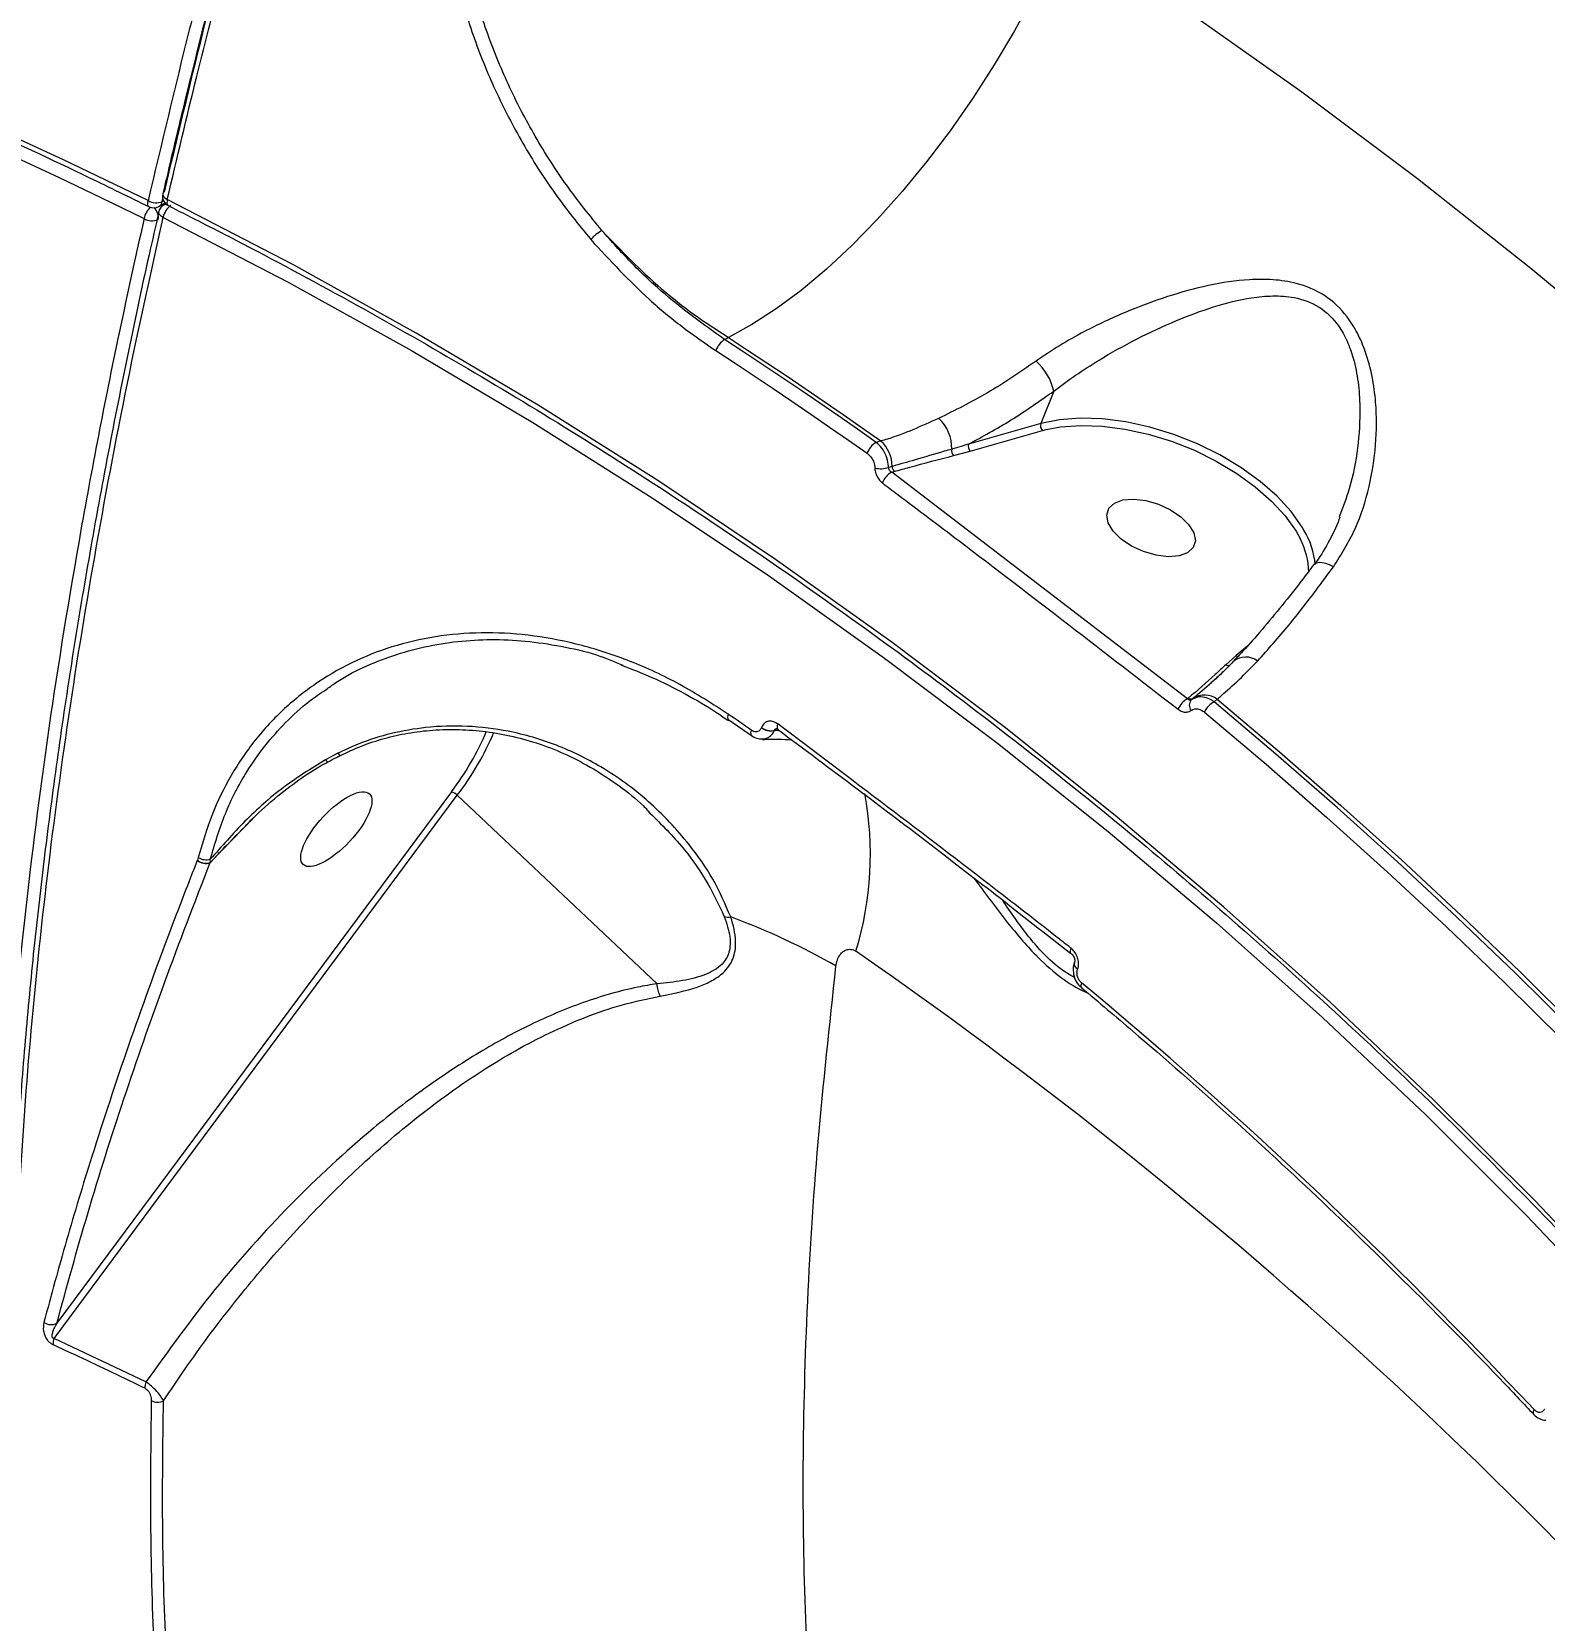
# Model space of a CAD drawing. Header units: millimetres. Extents: x -6879 to 7341, y -8047 to 7187.
# Drawn here: x -272.4 to -126.8, y 3387.9 to 3540.9 of the extents above; entities that cross this region are included whole.
import ezdxf

# ---------------------------------------------------------------- set-up
doc = ezdxf.new("R2010")
doc.units = ezdxf.units.MM
for name, color, linetype in [('DIKOM_ОБЪЕКТ', 7, 'Continuous'), ('DIKOM_РАЗМЕР_ЗОНА', 7, 'Continuous'), ('DIKOM_РАЗМЕР_ОБЪЕКТА', 7, 'Continuous')]:
    doc.layers.add(name, color=color, linetype=linetype)
doc.styles.add('style1', font='arial.ttf', dxfattribs={"width": 0.8})
doc.dimstyles.new('1-50', dxfattribs={"dimtxt": 300, "dimasz": 200, "dimexe": 100, "dimexo": 0, "dimgap": 100, "dimtad": 0, "dimdec": 0, "dimtxsty": 'style1', "dimcen": 0, "dimclrd": 7, "dimclre": 7, "dimadec": 1, "dimazin": 2, "dimtfac": 1, "dimtdec": 0, "dimtmove": 1, "dimatfit": 3, "dimfxl": 0, "dimlwd": 25, "dimlwe": 18, "dimarcsym": 0})

# ---------------------------------------------------------------- blocks, each defined once
blk = doc.blocks.new('*D19')
at = {"layer": 'Defpoints', "color": 0, "transparency": 16777216}
for p in [(5624.04, 6094.27), (-4435.35, 2864.29), (5624.04, -2640.11)]:
    blk.add_point(p, dxfattribs=at)
at = {"layer": 'DIKOM_РАЗМЕР_ОБЪЕКТА', "color": 7, "lineweight": 18, "transparency": 16777216}
for p, q in [((-4435.35, 2864.29), (-4435.35, 6194.27)), ((5624.04, -2640.11), (5624.04, 6194.27))]:
    blk.add_line(p, q, dxfattribs=at)
at = {"layer": 'DIKOM_РАЗМЕР_ОБЪЕКТА', "color": 7, "lineweight": 25, "transparency": 16777216}
for p, q in [((-4235.35, 6094.27), (2113.67, 6094.27)), ((5424.04, 6094.27), (3193.46, 6094.27))]:
    blk.add_line(p, q, dxfattribs=at)
at = {"layer": 'DIKOM_РАЗМЕР_ОБЪЕКТА', "color": 7, "transparency": 16777216}
for points in [[(-4235.35, 6127.6), (-4235.35, 6060.94), (-4435.35, 6094.27)], [(5424.04, 6127.6), (5424.04, 6060.94), (5624.04, 6094.27)]]:
    blk.add_solid(points, dxfattribs=at)
at = {"layer": 'DIKOM_РАЗМЕР_ОБЪЕКТА', "color": 0, "transparency": 16777216, "insert": (2653.56, 6094.27), "char_height": 300, "attachment_point": 5, "style": 'style1'}
blk.add_mtext('10100', dxfattribs=at)
blk = doc.blocks.new('*D17')
at = {"layer": 'Defpoints', "color": 0, "transparency": 16777216}
for p in [(-5935.35, 6990.27), (-5935.35, 998.27), (7340.79, -2830.86)]:
    blk.add_point(p, dxfattribs=at)
at = {"layer": 'DIKOM_РАЗМЕР_ЗОНА', "color": 7, "lineweight": 18, "transparency": 16777216}
for p, q in [((-5935.35, 998.27), (-5935.35, 7090.27)), ((7340.79, -2830.86), (7340.79, 7090.27))]:
    blk.add_line(p, q, dxfattribs=at)
at = {"layer": 'DIKOM_РАЗМЕР_ЗОНА', "color": 7, "lineweight": 25, "transparency": 16777216}
for p, q in [((-5735.35, 6990.27), (2016.67, 6990.27)), ((7140.79, 6990.27), (3096.46, 6990.27))]:
    blk.add_line(p, q, dxfattribs=at)
at = {"layer": 'DIKOM_РАЗМЕР_ЗОНА', "color": 7, "transparency": 16777216}
for points in [[(-5735.35, 7023.6), (-5735.35, 6956.94), (-5935.35, 6990.27)], [(7140.79, 7023.6), (7140.79, 6956.94), (7340.79, 6990.27)]]:
    blk.add_solid(points, dxfattribs=at)
at = {"layer": 'DIKOM_РАЗМЕР_ЗОНА', "color": 0, "transparency": 16777216, "insert": (2556.56, 6990.27), "char_height": 300, "attachment_point": 5, "style": 'style1'}
blk.add_mtext('13300', dxfattribs=at)

msp = doc.modelspace()

# ---------------------------------------------------------------- linework, layer by layer
at = {"layer": 'DIKOM_ОБЪЕКТ', "color": 7, "linetype": 'Continuous', "lineweight": 15}
for p, q in [((-260.21, 3524.08), (-259.6, 3524.43)), ((-259.88, 3524.54), (-259.81, 3524.84)), ((-259.74, 3524.62), (-259.88, 3524.54)), ((-259.52, 3524.33), (-259.74, 3524.21)), ((-260.22, 3523.56), (-260.22, 3523.57)), ((-205.71, 3511.27), (-205.35, 3511.47)), ((-174.02, 3506.29), (-175.26, 3503.18)), ((-175.26, 3503.18), (-182.22, 3501.2)), ((-190.66, 3501.5), (-191.12, 3501.36)), ((-182.05, 3500.52), (-175.09, 3502.5)), ((-175.09, 3502.5), (-174.75, 3502.59)), ((-183.67, 3500.09), (-182.05, 3500.52)), ((-189.58, 3499.05), (-189.93, 3498.94)), ((-189.62, 3498.49), (-189.37, 3498.56)), ((-161.12, 3476.68), (-189.62, 3498.49)), ((-155.33, 3481.78), (-156.45, 3480.83)), ((-156.45, 3480.83), (-157.43, 3479.96)), ((-161.06, 3476.73), (-161.12, 3476.68)), ((-158.56, 3476.38), (-158.26, 3476.64)), ((-205.31, 3474.66), (-203.12, 3473.14)), ((-205.31, 3474.66), (-205.31, 3474.66)), ((-202.16, 3473.92), (-202.16, 3473.9)), ((-200.94, 3473.61), (-200.93, 3473.63)), ((-200.93, 3473.63), (-200.55, 3473.72)), ((-200.6, 3473.76), (-200.59, 3473.75)), ((-200.43, 3473.6), (-200.94, 3473.61)), ((-242.96, 3471.43), (-244.14, 3470.81)), ((-232.03, 3467.72), (-270.03, 3416.54)), ((-270.29, 3415.08), (-231.46, 3467.38)), ((-231.46, 3467.38), (-212.22, 3449.24)), ((-213.24, 3466), (-213.12, 3465.88)), ((-255.26, 3460.9), (-251.05, 3465.25)), ((-255.24, 3460.92), (-254.49, 3461.72)), ((-256.49, 3461.13), (-256.51, 3461.1)), ((-256.41, 3461.39), (-256.49, 3461.13)), ((-255.26, 3460.9), (-255.24, 3460.92)), ((-255.24, 3460.92), (-255.25, 3461.22)), ((-172.36, 3452.17), (-172.34, 3452.16)), ((-171.72, 3450.63), (-171.71, 3450.65)), ((-261.45, 3410.9), (-270.29, 3415.08)), ((-126.76, 3408.25), (-126.77, 3408.23))]:
    msp.add_line(p, q, dxfattribs=at)
at = {"layer": 'DIKOM_ОБЪЕКТ', "color": 7, "linetype": 'Continuous', "lineweight": 15, "flags": 128}
for points in [[(-173, 3550.87), (-174.42, 3547.6), (-176.03, 3544.3), (-177.81, 3540.99), (-179.74, 3537.72), (-181.8, 3534.51), (-183.98, 3531.38), (-186.26, 3528.38), (-188.61, 3525.51), (-191.01, 3522.82), (-193.45, 3520.32), (-195.9, 3518.04), (-198.34, 3515.99), (-200.74, 3514.21), (-203.09, 3512.7), (-205.35, 3511.47)], [(-31.24, 3417.15), (-39.82, 3428.37), (-48.65, 3439.36), (-57.74, 3450.1), (-67.08, 3460.6), (-76.66, 3470.85), (-86.49, 3480.84), (-96.54, 3490.57), (-106.83, 3500.03), (-117.33, 3509.21), (-128.06, 3518.12), (-138.99, 3526.74), (-150.13, 3535.08), (-161.47, 3543.12), (-173, 3550.87)], [(-261.15, 3524.05), (-261.16, 3524.06), (-261.22, 3524.12), (-261.26, 3524.22), (-261.27, 3524.34), (-261.27, 3524.48), (-261.24, 3524.64)], [(-259.82, 3525.29), (-259.83, 3525.23), (-259.81, 3525.13), (-259.75, 3525.03), (-259.66, 3524.93), (-259.54, 3524.84), (-259.39, 3524.75)], [(-259.39, 3524.75), (-259.42, 3524.59), (-259.43, 3524.45), (-259.41, 3524.33), (-259.37, 3524.23), (-259.32, 3524.17), (-259.3, 3524.17)], [(-52.21, 3329.32), (-59.45, 3341.28), (-66.99, 3353.02), (-74.82, 3364.53), (-82.94, 3375.8), (-91.34, 3386.83), (-100.03, 3397.61), (-108.98, 3408.12), (-118.21, 3418.38), (-127.69, 3428.36), (-137.43, 3438.06), (-147.41, 3447.48), (-157.64, 3456.61), (-168.1, 3465.44), (-178.79, 3473.97), (-189.7, 3482.19), (-200.82, 3490.1), (-212.16, 3497.69), (-223.68, 3504.95), (-235.41, 3511.89), (-247.31, 3518.49), (-259.39, 3524.75)], [(-259.79, 3523.03), (-259.94, 3523.12), (-260.06, 3523.21), (-260.15, 3523.31), (-260.21, 3523.41), (-260.23, 3523.51), (-260.22, 3523.56)], [(-259.79, 3523.03), (-247.74, 3516.78), (-235.87, 3510.2), (-224.19, 3503.29), (-212.69, 3496.04), (-201.4, 3488.48), (-190.3, 3480.59), (-179.43, 3472.4), (-168.77, 3463.9), (-158.34, 3455.09), (-148.14, 3445.99), (-138.19, 3436.6), (-128.48, 3426.93), (-119.03, 3416.97), (-109.83, 3406.75), (-100.9, 3396.26), (-92.24, 3385.52), (-83.87, 3374.52), (-75.77, 3363.29), (-67.96, 3351.81), (-60.44, 3340.11), (-53.23, 3328.19)], [(-191.12, 3501.36), (-192.92, 3502.63), (-194.73, 3503.89), (-196.55, 3505.14), (-198.37, 3506.38), (-200.2, 3507.62), (-202.03, 3508.84), (-203.87, 3510.06), (-205.71, 3511.27)], [(-205.35, 3511.47), (-203.5, 3510.25), (-201.65, 3509.03), (-199.8, 3507.79), (-197.96, 3506.55), (-196.13, 3505.3), (-194.3, 3504.04), (-192.48, 3502.77), (-190.66, 3501.5)], [(-206.55, 3510.2), (-204.71, 3509), (-202.88, 3507.78), (-201.05, 3506.56), (-199.23, 3505.33), (-197.41, 3504.09), (-195.6, 3502.84), (-193.79, 3501.58), (-191.99, 3500.32)], [(-149.92, 3492.92), (-150.08, 3493.2), (-151.15, 3494.71), (-152.51, 3496.19), (-154.13, 3497.61), (-155.98, 3498.94), (-158.01, 3500.15), (-160.18, 3501.22), (-162.45, 3502.12), (-164.77, 3502.83), (-167.08, 3503.34), (-169.33, 3503.63), (-171.47, 3503.7), (-173.47, 3503.55), (-175.26, 3503.18)], [(-174.75, 3502.59), (-173.35, 3502.86), (-171.42, 3503), (-169.34, 3502.93), (-167.16, 3502.65), (-164.92, 3502.16), (-162.67, 3501.47), (-160.47, 3500.6), (-158.36, 3499.56), (-156.39, 3498.38), (-154.6, 3497.09), (-153.03, 3495.71), (-151.71, 3494.28), (-150.68, 3492.82), (-150.25, 3492.05)], [(-167.53, 3492.06), (-168.3, 3492.83), (-168.77, 3493.62), (-168.91, 3494.37), (-168.71, 3495.02), (-168.17, 3495.52), (-167.35, 3495.82), (-166.31, 3495.91), (-165.13, 3495.77), (-163.92, 3495.41), (-162.76, 3494.87), (-161.76, 3494.19), (-160.99, 3493.43), (-160.51, 3492.64), (-160.37, 3491.89), (-160.58, 3491.24), (-161.12, 3490.74), (-161.94, 3490.44), (-162.98, 3490.35), (-164.15, 3490.49), (-165.37, 3490.85), (-166.53, 3491.38), (-167.53, 3492.06)], [(-147.07, 3489.39), (-147.45, 3489.57), (-147.82, 3489.7), (-148.16, 3489.78), (-148.46, 3489.8), (-148.71, 3489.75), (-148.9, 3489.66), (-148.97, 3489.59)], [(-205.31, 3474.66), (-205.34, 3474.69), (-205.38, 3474.75), (-205.4, 3474.83), (-205.4, 3474.93), (-205.38, 3475.05), (-205.34, 3475.18)], [(-159.51, 3475.4), (-153.57, 3470.37), (-147.7, 3465.24), (-141.91, 3460.02), (-136.19, 3454.71), (-130.56, 3449.31), (-125, 3443.82), (-119.51, 3438.24), (-114.11, 3432.58)], [(-113.07, 3433.47), (-118.48, 3439.15), (-123.97, 3444.74), (-129.55, 3450.24), (-135.2, 3455.66), (-140.92, 3460.98), (-146.73, 3466.21), (-152.61, 3471.34), (-158.56, 3476.38)], [(-158.26, 3476.64), (-152.28, 3471.57), (-146.37, 3466.41), (-140.53, 3461.16), (-134.77, 3455.81), (-129.09, 3450.37), (-123.49, 3444.84), (-117.97, 3439.22), (-112.54, 3433.51)], [(-203.15, 3473.65), (-203.19, 3473.52), (-203.21, 3473.41), (-203.2, 3473.3), (-203.18, 3473.22), (-203.15, 3473.16), (-203.12, 3473.14)], [(-200.59, 3474.25), (-200.64, 3474.11), (-200.66, 3473.98), (-200.66, 3473.88), (-200.63, 3473.8), (-200.6, 3473.76)], [(-244.14, 3470.81), (-244.02, 3470.67), (-243.94, 3470.61), (-243.91, 3470.61)], [(-172.36, 3452.67), (-172.4, 3452.53), (-172.42, 3452.4), (-172.42, 3452.29), (-172.39, 3452.21), (-172.36, 3452.17)], [(-171.72, 3450.63), (-171.83, 3450.73), (-171.92, 3450.84), (-171.99, 3450.95), (-172.03, 3451.06), (-172.04, 3451.16), (-172.02, 3451.26), (-172.02, 3451.27)], [(-171.71, 3450.65), (-171.82, 3450.75), (-171.92, 3450.86), (-171.98, 3450.97), (-172.02, 3451.08), (-172.03, 3451.18), (-172.01, 3451.28), (-172.01, 3451.29)], [(-171.33, 3449.33), (-171.37, 3449.2), (-171.4, 3449.09), (-171.4, 3448.99), (-171.38, 3448.91), (-171.35, 3448.86), (-171.34, 3448.84)], [(-127.82, 3407.8), (-127.81, 3407.79), (-127.81, 3407.79)]]:
    msp.add_lwpolyline(points, dxfattribs=at)
at = {"layer": 'DIKOM_ОБЪЕКТ', "color": 7, "linetype": 'Continuous', "lineweight": 15}
for centre, radius, start, end in [((-480.26, 3080.5), 495.21, 63.7507, 97.0349), ((-479.97, 3080.27), 493.56, 63.7451, 97.0405), ((-260.45, 3526.08), 1.64, 241.2707, 290.1655), ((-260.56, 3524.67), 0.689, 300.8617, 348.988), ((-259.25, 3523.34), 1, 119.5947, 139.6249), ((-258.85, 3525.06), 1, 167.0347, 243.3896), ((-257.86, 3522.63), 1.97, 127.1443, 168.2214), ((-259.43, 3523.65), 0.637, 95.5252, 119.3809), ((-259.56, 3522.47), 2.12, 133.5332, 167.5981), ((-260.85, 3524.35), 1.64, 241.2898, 290.4969), ((-260.7, 3524.95), 1, 243.605, 299.7485), ((-261.45, 3523.03), 1.2, 349.967, 50.1366), ((-259.25, 3523.34), 1, 139.6249, 167.1764), ((-215.72, 3518.4), 3.81, 118.3581, 139.1644), ((-204.63, 3509.55), 2.03, 122.2668, 161.2779), ((-179.33, 3505.12), 5.44, 12.4785, 48.4086), ((-187.74, 3500.81), 3.9, 358.4664, 47.2768), ((-174.64, 3502.97), 0.654, 161.1474, 226.5925), ((-190.06, 3499.6), 2.06, 120.8103, 159.4218), ((-192.91, 3499.04), 3.33, 0.089, 47.5479), ((-181.6, 3500.99), 0.654, 161.1468, 226.5931), ((-183.18, 3500.57), 0.679, 167.8006, 224.5037), ((-190.73, 3501.89), 3.06, 260.4964, 285.2265), ((-188.55, 3496.64), 2.14, 120.2638, 157.5287), ((-188.91, 3499.05), 0.668, 179.9755, 226.1112), ((-156.51, 3488.79), 7.05, 0.6447, 27.5485), ((-156.55, 3488.92), 7.75, 4.8327, 31.0831), ((-157.19, 3480.36), 0.47, 239.2179, 284.2293), ((-155.52, 3478.81), 1.88, 52.4833, 129.3155), ((-156.2, 3481.26), 0.501, 239.0889, 263.517), ((-160.83, 3477.08), 0.423, 236.5196, 301.8937), ((-159.49, 3474.91), 2.12, 54.543, 121.5518), ((-476.38, 3083.39), 476.4, 55.003, 55.3243), ((-160.16, 3474.88), 2.04, 118.0637, 157.3606), ((-160.12, 3476.05), 0.84, 141.9966, 217.0958), ((-157.58, 3474.5), 2.12, 117.4874, 155.0852), ((-201.22, 3475.16), 1.56, 232.8679, 280.5818), ((-201.22, 3475.14), 1.56, 232.8701, 280.5867), ((-253.23, 3483.94), 26.69, 322.5801, 337.107), ((-253.48, 3484.2), 27.71, 322.629, 337.1569), ((-232.36, 3466.5), 1.26, 44.2, 74.7517), ((-223.48, 3461.7), 31.81, 342.9477, 10.5903), ((-255.7, 3462.1), 1.28, 231.1191, 290.4425), ((-255.69, 3462.1), 1.26, 230.0691, 290.9795), ((-255.63, 3462.62), 1.45, 237.7138, 285.2826), ((-205.33, 3457.73), 2.07, 258.3482, 275.439), ((-228.48, 3392.51), 67.34, 60.1664, 69.7099), ((-462.61, 3063.72), 472.97, 38.0867, 55.2572), ((-482.46, 3075.84), 486.1, 43.1396, 50.2044), ((-270.59, 3417.61), 1.2, 235.0651, 297.7961), ((-268.81, 3414.5), 1.59, 158.3749, 180.3775), ((-259.99, 3410.28), 1.58, 156.9748, 178.8923), ((-260.33, 3410.31), 1.36, 243.2792, 294.5258), ((-127.43, 3407.96), 0.421, 140.5347, 201.8512)]:
    msp.add_arc(centre, radius, start, end, dxfattribs=at)
msp.add_ellipse((-243.11, 3464.12), major_axis=(-3.19, -3.41), ratio=0.371005, dxfattribs=at)
for points, knots in [([(149.26, 4030.74), (147.55, 4031.44), (142.92, 4033.31), (134.93, 4035.39), (125.18, 4036.69), (114.84, 4036.81), (103.92, 4035.7), (92.45, 4033.34), (80.68, 4029.79), (68.65, 4025.07), (56.42, 4019.27), (43.79, 4012.28), (30.79, 4004.07), (17.46, 3994.65), (4.08, 3984.22), (-9.3, 3972.84), (-22.62, 3960.59), (-36.11, 3947.28), (-49.73, 3932.89), (-63.43, 3917.47), (-76.75, 3901.53), (-89.65, 3885.18), (-102.11, 3868.53), (-114.49, 3851.12), (-126.75, 3832.96), (-138.84, 3814.11), (-150.65, 3794.7), (-162.15, 3774.8), (-173.3, 3754.46), (-184.13, 3733.61), (-194.59, 3712.3), (-204.63, 3690.6), (-214.03, 3668.98), (-222.77, 3647.52), (-230.85, 3626.28), (-238.4, 3604.92), (-245.38, 3583.51), (-251.73, 3562.13), (-257.03, 3542.47), (-259.95, 3530.11), (-261.24, 3524.64)], [0, 0, 0, 0, 0.015651, 0.042167, 0.068704, 0.09522, 0.122506, 0.149814, 0.1771, 0.203616, 0.230153, 0.256669, 0.283955, 0.311263, 0.33855, 0.365065, 0.391602, 0.418118, 0.445404, 0.472713, 0.499999, 0.52556, 0.551139, 0.576701, 0.602949, 0.629218, 0.655467, 0.681983, 0.708519, 0.735035, 0.762321, 0.78963, 0.816916, 0.843432, 0.869969, 0.896485, 0.923771, 0.951079, 0.978366, 1, 1, 1, 1]), ([(126.92, 4035.74), (126.7, 4035.76), (124.85, 4035.95), (121.26, 4036.04), (116.14, 4035.97), (110.91, 4035.58), (105.56, 4034.92), (100.1, 4033.96), (94.52, 4032.7), (88.82, 4031.16), (83.01, 4029.33), (77.11, 4027.21), (71.13, 4024.81), (65.1, 4022.15), (59.03, 4019.21), (52.9, 4016.01), (46.72, 4012.53), (40.48, 4008.79), (34.18, 4004.78), (27.83, 4000.5), (21.41, 3995.94), (14.93, 3991.11), (8.38, 3986), (1.79, 3980.63), (-4.82, 3975.03), (-11.42, 3969.2), (-18.02, 3963.16), (-24.6, 3956.9), (-31.18, 3950.43), (-37.75, 3943.74), (-44.32, 3936.82), (-50.89, 3929.69), (-57.46, 3922.33), (-64.03, 3914.75), (-70.61, 3906.93), (-77.19, 3898.91), (-83.73, 3890.69), (-90.21, 3882.33), (-96.62, 3873.82), (-102.96, 3865.18), (-109.23, 3856.4), (-115.44, 3847.48), (-121.59, 3838.41), (-127.68, 3829.2), (-133.71, 3819.83), (-139.67, 3810.31), (-145.59, 3800.64), (-151.44, 3790.81), (-157.21, 3780.88), (-162.88, 3770.87), (-168.42, 3760.81), (-173.84, 3750.7), (-179.15, 3740.56), (-184.33, 3730.36), (-189.4, 3720.1), (-194.36, 3709.79), (-199.2, 3699.42), (-203.93, 3688.99), (-208.55, 3678.49), (-213.05, 3667.93), (-217.44, 3657.33), (-221.68, 3646.75), (-225.76, 3636.21), (-229.68, 3625.72), (-233.45, 3615.29), (-237.05, 3604.9), (-240.5, 3594.56), (-243.79, 3584.25), (-246.93, 3573.99), (-249.92, 3563.76), (-252.76, 3553.56), (-255.43, 3543.4), (-257.8, 3533.96), (-259.2, 3527.95), (-259.82, 3525.29)], [0, 0, 0, 0, 0.0019, 0.01588, 0.029853, 0.043833, 0.057831, 0.071862, 0.085941, 0.100083, 0.114302, 0.128567, 0.142778, 0.156919, 0.171006, 0.185054, 0.19908, 0.2131, 0.227127, 0.241174, 0.255256, 0.269388, 0.283588, 0.297851, 0.312092, 0.326248, 0.340343, 0.354395, 0.368418, 0.382428, 0.396443, 0.410472, 0.424531, 0.438637, 0.452806, 0.467048, 0.481292, 0.495462, 0.509568, 0.523624, 0.537648, 0.551655, 0.565661, 0.579679, 0.593723, 0.607808, 0.621952, 0.636169, 0.650415, 0.664605, 0.678726, 0.692794, 0.706824, 0.720832, 0.734836, 0.748847, 0.762881, 0.776951, 0.791075, 0.805268, 0.819516, 0.833736, 0.847877, 0.86196, 0.876001, 0.890015, 0.90402, 0.91803, 0.932057, 0.946117, 0.960225, 0.974398, 0.988642, 1, 1, 1, 1]), ([(-259.66, 3525.47), (-258.44, 3530.62), (-255.63, 3542.53), (-250.48, 3561.61), (-244.24, 3582.64), (-237.32, 3603.92), (-229.76, 3625.36), (-221.61, 3646.85), (-212.87, 3668.33), (-203.55, 3689.76), (-193.68, 3711.1), (-183.3, 3732.3), (-172.45, 3753.24), (-161.18, 3773.84), (-149.67, 3793.78), (-137.94, 3813.03), (-126.04, 3831.6), (-113.86, 3849.67), (-101.44, 3867.17), (-88.85, 3884.02), (-75.95, 3900.38), (-62.75, 3916.17), (-49.28, 3931.35), (-35.74, 3945.67), (-22.2, 3959.08), (-8.71, 3971.51), (4.68, 3982.92), (17.94, 3993.26), (31.06, 4002.53), (43.99, 4010.72), (56.68, 4017.79), (69.07, 4023.71), (80.35, 4028.15), (90.57, 4031.33), (99.79, 4033.5), (108.74, 4034.89), (117.5, 4035.5), (126.03, 4035.28), (134.29, 4034.21), (142.22, 4032.35), (147.17, 4030.41), (149.65, 4029.44)], [0, 0, 0, 0, 0.020433, 0.047303, 0.0742577, 0.1012555, 0.1282534, 0.1552081, 0.1820781, 0.2089481, 0.2359029, 0.2629007, 0.2898985, 0.3168533, 0.3437233, 0.3696029, 0.3955582, 0.4215519, 0.4475457, 0.473501, 0.4993807, 0.5262505, 0.5532052, 0.5802031, 0.6072009, 0.6341554, 0.6610255, 0.6878954, 0.7148501, 0.7418479, 0.7688455, 0.7958001, 0.8226701, 0.8444426, 0.8662375, 0.8880323, 0.9098048, 0.9323412, 0.9549024, 0.9774638, 1, 1, 1, 1]), ([(-259.39, 3524.75), (-258.46, 3528.71), (-255.95, 3539.36), (-251.29, 3557.02), (-245.27, 3577.74), (-238.52, 3598.9), (-231.05, 3620.43), (-222.87, 3642.28), (-214.15, 3663.94), (-204.95, 3685.37), (-195.31, 3706.49), (-185.08, 3727.65), (-174.26, 3748.77), (-162.88, 3769.78), (-151.19, 3790.21), (-139.24, 3810.02), (-127.08, 3829.15), (-114.51, 3847.92), (-101.56, 3866.25), (-88.26, 3884.06), (-74.91, 3900.96), (-61.56, 3916.91), (-48.25, 3931.89), (-34.76, 3946.16), (-21.14, 3959.63), (-7.43, 3972.23), (6.07, 3983.69), (19.32, 3993.99), (32.28, 4003.14), (45.16, 4011.3), (57.92, 4018.39), (70.5, 4024.36), (82.12, 4028.88), (92.79, 4032.14), (102.57, 4034.33), (112.05, 4035.61), (120.28, 4036.06), (125.19, 4035.69), (127.18, 4035.54)], [0, 0, 0, 0, 0.016806, 0.045276, 0.073769, 0.102239, 0.131537, 0.160858, 0.190155, 0.218625, 0.247118, 0.275588, 0.304886, 0.334207, 0.363504, 0.391975, 0.420467, 0.448937, 0.478235, 0.507556, 0.536853, 0.565324, 0.593816, 0.622286, 0.651584, 0.680905, 0.710202, 0.738673, 0.767165, 0.795635, 0.824932, 0.854254, 0.883551, 0.90833, 0.933138, 0.957947, 0.98299, 1, 1, 1, 1]), ([(-540.5, 3571.34), (-538.29, 3571.59), (-531.9, 3572.33), (-521.31, 3573.32), (-508.73, 3574.19), (-496.16, 3574.75), (-483.59, 3575), (-471.04, 3574.94), (-458.52, 3574.57), (-446.02, 3573.89), (-433.56, 3572.89), (-421.15, 3571.58), (-408.79, 3569.97), (-396.49, 3568.04), (-384.25, 3565.81), (-372.08, 3563.27), (-359.99, 3560.43), (-347.99, 3557.28), (-336.07, 3553.83), (-324.26, 3550.08), (-312.54, 3546.03), (-300.94, 3541.68), (-289.45, 3537.05), (-278.09, 3532.12), (-268.67, 3527.75), (-263.06, 3524.99), (-261.15, 3524.05)], [0, 0, 0, 0, 0.022819, 0.066218, 0.109616, 0.153016, 0.196416, 0.239816, 0.283216, 0.326616, 0.370017, 0.413417, 0.456819, 0.50022, 0.543621, 0.587023, 0.630425, 0.673827, 0.717229, 0.760631, 0.804033, 0.847436, 0.890838, 0.934241, 0.977643, 1, 1, 1, 1]), ([(-231.1, 3573.96), (-231.6, 3572.08), (-232.56, 3568.45), (-233.19, 3562.82), (-233.27, 3557.26), (-232.75, 3551.64), (-231.66, 3546.05), (-230.02, 3540.55), (-227.86, 3535.21), (-225.21, 3530.12), (-222.15, 3525.28), (-219.79, 3522.36), (-218.61, 3520.9)], [0, 0, 0, 0, 0.107082, 0.205973, 0.305184, 0.404077, 0.503337, 0.602917, 0.702179, 0.801347, 0.900832, 1, 1, 1, 1]), ([(-217.53, 3521.76), (-218.69, 3523.19), (-221.01, 3526.05), (-224.01, 3530.79), (-226.62, 3535.78), (-228.73, 3541.01), (-230.35, 3546.39), (-231.43, 3551.86), (-231.93, 3557.36), (-231.86, 3562.81), (-231.25, 3568.32), (-230.31, 3571.87), (-229.82, 3573.71)], [0, 0, 0, 0, 0.099279, 0.198875, 0.298153, 0.397421, 0.497007, 0.596272, 0.695087, 0.794221, 0.893033, 1, 1, 1, 1]), ([(-259.3, 3524.16), (-257.36, 3523.18), (-251.74, 3520.34), (-242.54, 3515.41), (-231.76, 3509.3), (-221.13, 3502.91), (-210.67, 3496.24), (-200.37, 3489.31), (-190.24, 3482.11), (-180.28, 3474.66), (-170.51, 3466.94), (-160.93, 3458.98), (-151.54, 3450.76), (-142.35, 3442.31), (-133.36, 3433.61), (-124.58, 3424.68), (-116.02, 3415.52), (-107.67, 3406.14), (-99.54, 3396.54), (-91.64, 3386.72), (-83.97, 3376.69), (-76.53, 3366.47), (-69.33, 3356.04), (-62.38, 3345.42), (-56.75, 3336.37), (-53.47, 3330.83), (-52.35, 3328.95)], [0, 0, 0, 0, 0.022818, 0.066219, 0.109622, 0.153024, 0.196426, 0.239828, 0.28323, 0.326631, 0.370033, 0.413434, 0.456835, 0.500237, 0.543637, 0.587038, 0.630438, 0.673839, 0.717239, 0.760639, 0.804038, 0.847437, 0.890836, 0.934235, 0.977634, 1, 1, 1, 1]), ([(-261.63, 3522.92), (-262.5, 3519), (-264.83, 3508.45), (-268.04, 3491.62), (-271.09, 3472.59), (-273.42, 3453.95), (-275.02, 3435.76), (-275.85, 3418.1), (-275.91, 3401.37), (-275.19, 3385.59), (-273.75, 3370.79), (-271.56, 3356.71), (-268.59, 3343.44), (-264.83, 3331.06), (-260.37, 3319.82), (-255.22, 3309.77), (-249.84, 3301.26), (-245.84, 3296.6), (-244.03, 3294.49)], [0, 0, 0, 0, 0.037839, 0.1019377, 0.166086, 0.2301848, 0.2961453, 0.3621595, 0.42812, 0.4922187, 0.5563671, 0.6204658, 0.6864262, 0.7524408, 0.8184014, 0.8824989, 0.9466465, 1, 1, 1, 1]), ([(-260.2, 3523.57), (-260.52, 3522.19), (-261.61, 3517.47), (-263.29, 3509.51), (-265.23, 3499.73), (-266.99, 3490.09), (-268.57, 3480.62), (-269.96, 3471.31), (-271.17, 3462.16), (-272.21, 3453.16), (-273.06, 3444.31), (-273.73, 3435.61), (-274.22, 3427.06), (-274.53, 3418.65), (-274.67, 3410.39), (-274.62, 3402.27), (-274.39, 3394.33), (-273.98, 3386.59), (-273.39, 3379.09), (-272.62, 3371.82), (-271.67, 3364.78), (-270.54, 3357.97), (-269.23, 3351.38), (-267.75, 3345.01), (-266.08, 3338.87), (-264.23, 3332.95), (-262.2, 3327.24), (-259.99, 3321.75), (-257.61, 3316.5), (-255.05, 3311.51), (-252.34, 3306.79), (-249.47, 3302.34), (-246.43, 3298.2), (-244.21, 3295.39), (-242.95, 3294.03), (-242.8, 3293.88)], [0, 0, 0, 0, 0.01326, 0.045242, 0.077235, 0.109084, 0.140786, 0.172378, 0.203896, 0.235377, 0.266856, 0.298361, 0.329924, 0.361582, 0.393369, 0.425321, 0.457343, 0.489268, 0.521036, 0.552683, 0.584244, 0.615756, 0.647254, 0.67877, 0.71033, 0.741967, 0.773719, 0.805617, 0.837633, 0.869602, 0.90138, 0.933008, 0.964519, 0.995947, 1, 1, 1, 1]), ([(-242.48, 3293.81), (-244.24, 3295.85), (-248.25, 3300.5), (-253.69, 3309.11), (-258.86, 3319.29), (-263.26, 3330.45), (-266.91, 3342.49), (-269.87, 3355.6), (-272.1, 3369.79), (-273.58, 3385.03), (-274.25, 3400.31), (-274.23, 3415.44), (-273.64, 3430.26), (-272.5, 3445.65), (-270.78, 3461.58), (-268.52, 3477.87), (-265.73, 3494.45), (-262.8, 3509.48), (-260.66, 3519.11), (-259.79, 3523.03)], [0, 0, 0, 0, 0.0515079, 0.1173903, 0.183219, 0.2471898, 0.3112098, 0.3751803, 0.4410088, 0.5068911, 0.5727201, 0.6283946, 0.6841345, 0.7398743, 0.7961421, 0.8524101, 0.907261, 0.9622365, 1, 1, 1, 1]), ([(-217.53, 3521.76), (-215.67, 3519.83), (-212.85, 3516.91), (-208.67, 3513.63), (-206.46, 3512.19), (-205.35, 3511.47)], [0, 0, 0, 0, 0.492784, 0.74639, 1, 1, 1, 1]), ([(-205.71, 3511.27), (-207.78, 3512.75), (-210.92, 3515), (-214.79, 3518.68), (-216.62, 3520.73), (-217.53, 3521.76)], [0, 0, 0, 0, 0.492805, 0.746405, 1, 1, 1, 1]), ([(-218.61, 3520.9), (-216.76, 3518.9), (-213.97, 3515.87), (-209.83, 3512.46), (-207.65, 3510.96), (-206.55, 3510.2)], [0, 0, 0, 0, 0.492763, 0.746382, 1, 1, 1, 1]), ([(-147.07, 3489.39), (-146.32, 3490.58), (-144.84, 3492.95), (-143.57, 3496.99), (-142.91, 3501.11), (-142.9, 3504.7), (-143.3, 3507.72), (-143.9, 3509.96), (-144.72, 3511.89), (-145.92, 3513.82), (-147.85, 3515.65), (-150.4, 3516.71), (-152.87, 3517.08), (-155.7, 3517.06), (-159.12, 3516.55), (-163.13, 3515.44), (-167.15, 3513.94), (-170.64, 3512.3), (-173.51, 3510.69), (-174.98, 3509.69), (-175.72, 3509.19)], [0, 0, 0, 0, 0.0754472, 0.1510281, 0.2213851, 0.2917224, 0.3346569, 0.3775429, 0.4104257, 0.4432554, 0.4962481, 0.5490786, 0.5889862, 0.6289737, 0.6969434, 0.7650079, 0.8363489, 0.9076284, 0.9538277, 1, 1, 1, 1]), ([(-174.02, 3506.29), (-173.33, 3506.81), (-171.94, 3507.85), (-169.27, 3509.55), (-166.02, 3511.37), (-162.32, 3513.1), (-158.62, 3514.48), (-155.51, 3515.27), (-152.9, 3515.52), (-150.67, 3515.38), (-148.38, 3514.56), (-146.7, 3512.91), (-145.72, 3511.12), (-145.07, 3509.29), (-144.66, 3507.16), (-144.46, 3504.26), (-144.69, 3500.79), (-145.35, 3497.21), (-146.18, 3495.09), (-146.53, 3494.19)], [0, 0, 0, 0, 0.052226, 0.105266, 0.185815, 0.268237, 0.343898, 0.421145, 0.463835, 0.507514, 0.562513, 0.617232, 0.651631, 0.687091, 0.734075, 0.781857, 0.860857, 0.941476, 1, 1, 1, 1]), ([(-175.72, 3509.19), (-177.28, 3508.12), (-180.43, 3505.97), (-183.53, 3504.45), (-185.1, 3503.68)], [0, 0, 0, 0, 0.494241, 1, 1, 1, 1]), ([(-182.22, 3501.2), (-180.87, 3501.93), (-178.15, 3503.4), (-175.4, 3505.33), (-174.02, 3506.29)], [0, 0, 0, 0, 0.4960521, 1, 1, 1, 1]), ([(-185.1, 3503.68), (-186.76, 3502.93), (-188.63, 3502.08), (-190.45, 3501.56), (-190.66, 3501.5)], [0, 0, 0, 0, 0.882137, 1, 1, 1, 1]), ([(-189.93, 3498.94), (-189.94, 3499.05), (-189.96, 3499.42), (-190.13, 3500.08), (-190.53, 3500.84), (-190.92, 3501.19), (-191.12, 3501.36)], [0, 0, 0, 0, 0.110601, 0.406323, 0.703502, 1, 1, 1, 1]), ([(-182.22, 3501.2), (-182.45, 3501.13), (-182.99, 3500.96), (-183.54, 3500.8), (-183.85, 3500.71)], [0, 0, 0, 0, 0.435299, 1, 1, 1, 1]), ([(-191.99, 3500.32), (-191.87, 3500.22), (-191.62, 3500.01), (-191.37, 3499.56), (-191.26, 3499.16), (-191.24, 3498.94), (-191.24, 3498.88)], [0, 0, 0, 0, 0.296897, 0.594084, 0.889515, 1, 1, 1, 1]), ([(-183.85, 3500.71), (-184.09, 3500.64), (-185.28, 3500.3), (-187.19, 3499.73), (-188.84, 3499.26), (-189.58, 3499.05)], [0, 0, 0, 0, 0.122286, 0.611446, 1, 1, 1, 1]), ([(-189.37, 3498.56), (-188.87, 3498.7), (-187, 3499.23), (-185.08, 3499.73), (-183.67, 3500.09)], [0, 0, 0, 0, 0.264702, 1, 1, 1, 1]), ([(-191.24, 3498.88), (-191.24, 3498.83), (-191.23, 3498.62), (-191.13, 3498.24), (-190.88, 3497.79), (-190.64, 3497.57), (-190.52, 3497.46)], [0, 0, 0, 0, 0.0855747, 0.3893371, 0.6947819, 1, 1, 1, 1]), ([(-189.62, 3498.49), (-189.67, 3498.52), (-189.77, 3498.59), (-189.88, 3498.74), (-189.92, 3498.86), (-189.93, 3498.93), (-189.93, 3498.94)], [0, 0, 0, 0, 0.313061, 0.619631, 0.917052, 1, 1, 1, 1]), ([(-190.52, 3497.46), (-190.03, 3497.09), (-187.57, 3495.24), (-177.99, 3488.02), (-169.05, 3481.09), (-162.04, 3475.67)], [0, 0, 0, 0, 0.051225, 0.256128, 1, 1, 1, 1]), ([(-146.46, 3494.16), (-146.48, 3494.11), (-146.77, 3493.23), (-147.58, 3491.71), (-148.41, 3490.22), (-148.95, 3489.6), (-148.97, 3489.58)], [0, 0, 0, 0, 0.0316279, 0.5177167, 0.9797662, 1, 1, 1, 1]), ([(-148.98, 3489.6), (-149.34, 3489.11), (-150.36, 3487.74), (-152.03, 3485.64), (-153.95, 3483.32), (-155.52, 3481.53), (-156.41, 3480.6), (-156.7, 3480.3)], [0, 0, 0, 0, 0.1343113, 0.3820074, 0.6304124, 0.8785781, 1, 1, 1, 1]), ([(-154.38, 3480.3), (-153.38, 3481.43), (-151.56, 3483.5), (-149.07, 3486.66), (-147.63, 3488.63), (-147.07, 3489.39)], [0, 0, 0, 0, 0.425116, 0.778075, 1, 1, 1, 1]), ([(-205.34, 3475.18), (-206.89, 3476.17), (-209.98, 3478.17), (-214.72, 3480.34), (-219.43, 3481.9), (-224.06, 3482.82), (-228.62, 3483.13), (-233.05, 3482.82), (-237.28, 3481.92), (-241.26, 3480.43), (-244.9, 3478.38), (-248.16, 3475.81), (-250.99, 3472.78), (-253.32, 3469.33), (-255.18, 3465.56), (-256, 3462.78), (-256.41, 3461.39)], [0, 0, 0, 0, 0.075108, 0.150215, 0.221282, 0.292579, 0.363646, 0.43477, 0.506124, 0.577249, 0.648341, 0.719658, 0.790752, 0.860429, 0.930318, 1, 1, 1, 1]), ([(-244.13, 3477.55), (-243.81, 3477.78), (-241.87, 3479.18), (-238.66, 3480.59), (-234.63, 3481.73), (-230.42, 3482.41), (-226, 3482.45), (-221.49, 3481.77), (-218.34, 3481.09), (-216.36, 3480.27), (-215.52, 3479.92)], [0, 0, 0, 0, 0.042355, 0.258147, 0.369269, 0.480393, 0.696164, 0.807269, 0.918375, 1, 1, 1, 1]), ([(-215.71, 3479.94), (-214.71, 3479.56), (-212.63, 3478.76), (-209.52, 3477.18), (-207.06, 3475.78), (-205.7, 3474.82), (-205.35, 3474.57)], [0, 0, 0, 0, 0.2834213, 0.5899036, 0.8949689, 1, 1, 1, 1]), ([(-157.43, 3479.96), (-157.77, 3479.64), (-158.95, 3478.54), (-160.19, 3477.48), (-161.06, 3476.73)], [0, 0, 0, 0, 0.291172, 1, 1, 1, 1]), ([(-156.72, 3480.27), (-157.13, 3479.84), (-157.84, 3479.1), (-158.57, 3478.48), (-158.87, 3478.22)], [0, 0, 0, 0, 0.580989, 1, 1, 1, 1]), ([(-158.26, 3476.64), (-158.13, 3476.76), (-157.47, 3477.34), (-156.17, 3478.47), (-154.98, 3479.69), (-154.38, 3480.3)], [0, 0, 0, 0, 0.108884, 0.55279, 1, 1, 1, 1]), ([(-160.6, 3476.72), (-160.46, 3476.85), (-159.72, 3477.47), (-158.74, 3478.31), (-157.93, 3479.07), (-157.69, 3479.29)], [0, 0, 0, 0, 0.151369, 0.756905, 1, 1, 1, 1]), ([(-255.25, 3461.22), (-254.81, 3462.7), (-253.92, 3465.69), (-251.57, 3470.2), (-248.75, 3473.77), (-246.04, 3476.26), (-244.66, 3477.2), (-244.13, 3477.55)], [0, 0, 0, 0, 0.219904, 0.443025, 0.746771, 0.903189, 1, 1, 1, 1]), ([(-158.56, 3476.38), (-158.64, 3476.44), (-158.94, 3476.64), (-159.49, 3476.85), (-160.2, 3476.88), (-160.59, 3476.67), (-160.78, 3476.57)], [0, 0, 0, 0, 0.109232, 0.407909, 0.70312, 1, 1, 1, 1]), ([(-160.78, 3476.57), (-160.75, 3476.59), (-160.69, 3476.64), (-160.64, 3476.69), (-160.6, 3476.72)], [0, 0, 0, 0, 0.4877072, 1, 1, 1, 1]), ([(-162.04, 3475.67), (-162.01, 3475.64), (-161.85, 3475.53), (-161.54, 3475.39), (-161.14, 3475.37), (-160.91, 3475.49), (-160.79, 3475.55)], [0, 0, 0, 0, 0.08103, 0.390798, 0.695112, 1, 1, 1, 1]), ([(-160.78, 3476.57), (-160.82, 3476.55), (-160.89, 3476.52), (-161, 3476.56), (-161.07, 3476.62), (-161.11, 3476.67), (-161.12, 3476.68)], [0, 0, 0, 0, 0.286546, 0.589863, 0.913742, 1, 1, 1, 1]), ([(-160.79, 3475.55), (-160.68, 3475.61), (-160.45, 3475.73), (-160.04, 3475.7), (-159.72, 3475.56), (-159.55, 3475.43), (-159.51, 3475.4)], [0, 0, 0, 0, 0.295389, 0.590358, 0.890068, 1, 1, 1, 1]), ([(-205.13, 3455.67), (-205.66, 3456.9), (-206.71, 3459.36), (-209.41, 3463.14), (-212.93, 3466.9), (-217.28, 3470.08), (-221.86, 3472.32), (-226.21, 3473.6), (-230.46, 3474.12), (-234.27, 3474.02), (-237.81, 3473.39), (-240.65, 3472.52), (-242.31, 3471.74), (-242.96, 3471.43)], [0, 0, 0, 0, 0.089953, 0.180155, 0.306841, 0.433485, 0.539377, 0.645176, 0.730569, 0.815883, 0.885729, 0.955518, 1, 1, 1, 1]), ([(-242.72, 3471.21), (-242.05, 3471.53), (-240.68, 3472.18), (-238.49, 3472.89), (-236.19, 3473.41), (-233.77, 3473.7), (-231.25, 3473.75), (-228.66, 3473.55), (-226.03, 3473.08), (-223.42, 3472.33), (-220.84, 3471.29), (-218.3, 3469.95), (-215.84, 3468.3), (-214.14, 3466.98), (-213.31, 3466.14), (-213.2, 3466.03)], [0, 0, 0, 0, 0.066973, 0.136032, 0.205639, 0.279408, 0.356594, 0.437412, 0.521457, 0.607877, 0.696735, 0.790001, 0.886099, 0.984621, 1, 1, 1, 1]), ([(-202.16, 3473.9), (-202.17, 3473.89), (-202.21, 3473.79), (-202.31, 3473.63), (-202.5, 3473.52), (-202.71, 3473.48), (-202.92, 3473.51), (-203.08, 3473.61), (-203.15, 3473.65)], [0, 0, 0, 0, 0.034014, 0.252231, 0.47053, 0.597886, 0.819365, 1, 1, 1, 1]), ([(-200.59, 3474.25), (-200.73, 3474.33), (-200.99, 3474.5), (-201.41, 3474.55), (-201.78, 3474.43), (-202.03, 3474.2), (-202.12, 3474), (-202.16, 3473.92)], [0, 0, 0, 0, 0.218257, 0.436757, 0.653051, 0.865771, 1, 1, 1, 1]), ([(-200.93, 3473.63), (-200.92, 3473.66), (-200.89, 3473.72), (-200.81, 3473.8), (-200.74, 3473.81), (-200.7, 3473.82)], [0, 0, 0, 0, 0.272917, 0.706248, 1, 1, 1, 1]), ([(-200.73, 3473.83), (-200.73, 3473.83), (-200.75, 3473.82), (-200.71, 3473.82), (-200.62, 3473.78), (-200.54, 3473.71), (-200.51, 3473.68)], [0, 0, 0, 0, 0.024512, 0.409435, 0.727121, 1, 1, 1, 1]), ([(-200.61, 3473.74), (-198.06, 3471.83), (-190.98, 3466.56), (-181.56, 3459.36), (-174.78, 3454.04), (-172.37, 3452.15)], [0, 0, 0, 0, 0.267416, 0.739688, 1, 1, 1, 1]), ([(-172.36, 3452.67), (-172.84, 3453.04), (-175.24, 3454.92), (-184.55, 3462.16), (-193.55, 3468.94), (-200.59, 3474.25)], [0, 0, 0, 0, 0.05171, 0.258554, 1, 1, 1, 1]), ([(-203.12, 3473.14), (-203.11, 3473.13), (-202.92, 3472.97), (-202.54, 3472.82), (-202.18, 3472.82), (-202.03, 3472.83)], [0, 0, 0, 0, 0.041873, 0.616555, 1, 1, 1, 1]), ([(-202.06, 3472.75), (-201.53, 3472.78), (-200.55, 3472.83), (-199.66, 3472.75), (-199.24, 3472.71)], [0, 0, 0, 0, 0.5327514, 1, 1, 1, 1]), ([(-202.05, 3472.81), (-202.04, 3472.81), (-201.93, 3472.79), (-201.66, 3472.87), (-201.28, 3473.07), (-201.04, 3473.39), (-200.95, 3473.58), (-200.94, 3473.61)], [0, 0, 0, 0, 0.023182, 0.232707, 0.590357, 0.945001, 1, 1, 1, 1]), ([(-244.14, 3470.81), (-245.54, 3469.95), (-248.34, 3468.22), (-251.99, 3464.93), (-254.16, 3462.46), (-255.25, 3461.22)], [0, 0, 0, 0, 0.331741, 0.663846, 1, 1, 1, 1]), ([(-252.26, 3464.01), (-251.91, 3464.38), (-250.81, 3465.55), (-248.87, 3467.26), (-246.57, 3469), (-244.94, 3470.08), (-244.06, 3470.52), (-243.9, 3470.6)], [0, 0, 0, 0, 0.1430971, 0.453648, 0.7260259, 0.9529744, 1, 1, 1, 1]), ([(-243.91, 3470.6), (-243.64, 3470.75), (-243.26, 3470.97), (-242.85, 3471.16), (-242.73, 3471.22)], [0, 0, 0, 0, 0.684138, 1, 1, 1, 1]), ([(-242.96, 3471.43), (-242.94, 3471.42), (-242.87, 3471.32), (-242.77, 3471.21), (-242.75, 3471.25), (-242.74, 3471.26)], [0, 0, 0, 0, 0.110281, 0.68532, 1, 1, 1, 1]), ([(-254.49, 3461.72), (-254.14, 3462.09), (-253.01, 3463.29), (-251.84, 3464.46), (-251.02, 3465.27)], [0, 0, 0, 0, 0.305513, 1, 1, 1, 1]), ([(-213.12, 3465.88), (-212.01, 3464.79), (-209.95, 3462.77), (-207.46, 3459.31), (-206.32, 3456.91), (-205.75, 3455.7)], [0, 0, 0, 0, 0.368314, 0.681334, 1, 1, 1, 1]), ([(-256.51, 3461.1), (-256.69, 3460.64), (-257.6, 3458.32), (-259.9, 3452.33), (-263.2, 3443.24), (-266.45, 3433.38), (-269.15, 3424.5), (-270.57, 3419.25), (-271.28, 3416.62)], [0, 0, 0, 0, 0.029989, 0.149947, 0.390058, 0.630167, 0.815083, 1, 1, 1, 1]), ([(-270.03, 3416.54), (-269.06, 3420.08), (-267.12, 3427.16), (-263.62, 3438.14), (-259.73, 3449.36), (-256.75, 3457.05), (-255.26, 3460.9)], [0, 0, 0, 0, 0.249269, 0.498537, 0.74927, 1, 1, 1, 1]), ([(-181.73, 3459.43), (-181.65, 3459.33), (-181.11, 3458.61), (-180.03, 3457.14), (-178.59, 3455.26), (-177.16, 3453.53), (-175.55, 3451.74), (-173.56, 3449.95), (-171.82, 3448.8), (-170.96, 3448.44), (-170.77, 3448.36)], [0, 0, 0, 0, 0.026057, 0.182856, 0.339496, 0.462208, 0.584691, 0.765977, 0.947677, 1, 1, 1, 1]), ([(-172.01, 3449.84), (-172.47, 3450.1), (-173.59, 3450.72), (-175.18, 3452.28), (-176.59, 3453.95), (-177.8, 3455.58), (-178.55, 3456.7), (-178.96, 3457.31)], [0, 0, 0, 0, 0.177057, 0.431611, 0.605955, 0.78538, 1, 1, 1, 1]), ([(-205.75, 3455.7), (-205.52, 3455.05), (-205.12, 3453.87), (-205.19, 3452.23), (-205.99, 3450.91), (-207.59, 3450.03), (-209.76, 3449.49), (-211.37, 3449.31), (-212.22, 3449.23), (-212.22, 3449.23)], [0, 0, 0, 0, 0.1595619, 0.2875346, 0.4150401, 0.5934651, 0.796209, 0.9997241, 1, 1, 1, 1]), ([(-211.91, 3448.04), (-210.69, 3448.29), (-208.97, 3448.63), (-207.06, 3449.43), (-205.86, 3450.19), (-204.89, 3451.36), (-204.52, 3453.18), (-204.81, 3454.7), (-205.1, 3455.57), (-205.13, 3455.67)], [0, 0, 0, 0, 0.286521, 0.400277, 0.516306, 0.657463, 0.799391, 0.976352, 1, 1, 1, 1]), ([(-194.99, 3450.92), (-194.95, 3451.13), (-194.88, 3451.55), (-194.63, 3452.02), (-194.32, 3452.34), (-193.98, 3452.53), (-193.64, 3452.57), (-193.32, 3452.51), (-193.15, 3452.42), (-193.07, 3452.37)], [0, 0, 0, 0, 0.194377, 0.403712, 0.553918, 0.691012, 0.835062, 0.921909, 1, 1, 1, 1]), ([(-171.71, 3450.65), (-171.68, 3450.73), (-171.62, 3450.95), (-171.62, 3451.38), (-171.75, 3451.87), (-172, 3452.34), (-172.24, 3452.56), (-172.36, 3452.67)], [0, 0, 0, 0, 0.134258, 0.346975, 0.563252, 0.781738, 1, 1, 1, 1]), ([(-157.96, 3280.73), (-158.3, 3280.97), (-161.17, 3282.93), (-166.01, 3287.77), (-172.26, 3295.15), (-177.72, 3303.56), (-182.49, 3312.74), (-186.69, 3322.97), (-190.29, 3334.23), (-193.25, 3346.52), (-195.5, 3359.48), (-197.06, 3373.03), (-197.97, 3387.07), (-198.25, 3401.92), (-197.86, 3417.55), (-196.84, 3433.89), (-195.6, 3445.25), (-194.99, 3450.92)], [0, 0, 0, 0, 0.010022, 0.084298, 0.158573, 0.228334, 0.29815, 0.367913, 0.439707, 0.51156, 0.583356, 0.651855, 0.720405, 0.788905, 0.859252, 0.929652, 1, 1, 1, 1]), ([(-172.34, 3452.16), (-172.33, 3452.15), (-172.29, 3452.12), (-172.2, 3452.02), (-172.1, 3451.86), (-172.02, 3451.67), (-171.99, 3451.51), (-171.99, 3451.37), (-172.01, 3451.3), (-172.01, 3451.29), (-172.01, 3451.29)], [0, 0, 0, 0, 0.043909, 0.205264, 0.367513, 0.522834, 0.659623, 0.802779, 0.955844, 1, 1, 1, 1]), ([(-172.01, 3451.26), (-172.02, 3451.23), (-172.14, 3451), (-172.17, 3450.49), (-172.04, 3449.79), (-171.73, 3449.19), (-171.43, 3448.96), (-171.31, 3448.87)], [0, 0, 0, 0, 0.043646, 0.291407, 0.560158, 0.841505, 1, 1, 1, 1]), ([(-172.01, 3451.29), (-172.01, 3451.28), (-172.02, 3451.28), (-172.02, 3451.27), (-172.02, 3451.27)], [0, 0, 0, 0, 0.701146, 1, 1, 1, 1]), ([(-212.22, 3449.24), (-212.84, 3449.13), (-215.24, 3448.72), (-219.36, 3447.52), (-224.45, 3445.37), (-229.53, 3442.59), (-234.58, 3439.26), (-240.73, 3434.48), (-247.6, 3428.1), (-254.95, 3419.93), (-259.28, 3413.9), (-261.45, 3410.9)], [0, 0, 0, 0, 0.031072, 0.11984, 0.208954, 0.297929, 0.396822, 0.495742, 0.663632, 0.831972, 1, 1, 1, 1]), ([(-212.22, 3449.23), (-212.22, 3449.23), (-212.22, 3449.23), (-212.22, 3449.23), (-212.22, 3449.24), (-212.22, 3449.24)], [0, 0, 0, 0, 0.339316, 0.811776, 1, 1, 1, 1]), ([(-211.91, 3448.04), (-211.92, 3448.07), (-212, 3448.24), (-212.13, 3448.63), (-212.19, 3449.02), (-212.22, 3449.23)], [0, 0, 0, 0, 0.084442, 0.497355, 1, 1, 1, 1]), ([(-171.33, 3449.33), (-171.33, 3449.33), (-171.41, 3449.39), (-171.55, 3449.55), (-171.69, 3449.81), (-171.77, 3450.08), (-171.79, 3450.36), (-171.74, 3450.54), (-171.72, 3450.63)], [0, 0, 0, 0, 0.004369, 0.219847, 0.435594, 0.568265, 0.793828, 1, 1, 1, 1]), ([(-259.76, 3409.07), (-259.25, 3409.83), (-257.32, 3412.73), (-253.75, 3417.6), (-248.89, 3423.48), (-243.71, 3429), (-238.17, 3434.15), (-232.24, 3438.84), (-225.91, 3442.94), (-220.29, 3445.65), (-215.58, 3447.29), (-213.13, 3447.79), (-211.91, 3448.04)], [0, 0, 0, 0, 0.041995, 0.159524, 0.277494, 0.395316, 0.513121, 0.633877, 0.754565, 0.875867, 0.937948, 1, 1, 1, 1]), ([(-171.33, 3448.84), (-169.68, 3447.46), (-164.9, 3443.43), (-157.12, 3436.59), (-148.06, 3428.23), (-139.22, 3419.62), (-132.5, 3412.77), (-128.74, 3408.78), (-127.81, 3407.78)], [0, 0, 0, 0, 0.108266, 0.314197, 0.520128, 0.72606, 0.93199, 1, 1, 1, 1]), ([(-271.28, 3416.62), (-271.32, 3416.35), (-271.38, 3415.96), (-271.21, 3415.37), (-271.01, 3414.99), (-270.75, 3414.7), (-270.55, 3414.56), (-270.43, 3414.5), (-270.4, 3414.49)], [0, 0, 0, 0, 0.4030184, 0.5733152, 0.745115, 0.8533536, 0.961719, 1, 1, 1, 1]), ([(-270.29, 3415.08), (-270.3, 3415.08), (-270.33, 3415.08), (-270.38, 3415.09), (-270.41, 3415.11), (-270.44, 3415.14), (-270.46, 3415.18), (-270.5, 3415.3), (-270.47, 3415.52), (-270.38, 3415.84), (-270.23, 3416.19), (-270.09, 3416.42), (-270.03, 3416.54)], [0, 0, 0, 0, 0.025462, 0.051748, 0.078223, 0.086463, 0.114967, 0.152862, 0.302989, 0.490734, 0.749005, 1, 1, 1, 1]), ([(-270.4, 3414.49), (-269.86, 3414.24), (-267.15, 3413), (-264.21, 3411.6), (-261.82, 3410.43), (-261.57, 3410.31)], [0, 0, 0, 0, 0.183167, 0.915883, 1, 1, 1, 1]), ([(-261.57, 3410.31), (-261.52, 3410.28), (-261.41, 3410.21), (-261.25, 3410.05), (-261.1, 3409.84), (-260.96, 3409.5), (-260.94, 3409.26), (-260.94, 3409.09)], [0, 0, 0, 0, 0.121278, 0.252336, 0.411595, 0.599322, 1, 1, 1, 1]), ([(-259.76, 3409.07), (-259.85, 3409.23), (-260.02, 3409.55), (-260.48, 3410.09), (-260.99, 3410.57), (-261.31, 3410.8), (-261.45, 3410.9)], [0, 0, 0, 0, 0.2829234, 0.5674811, 0.8111751, 1, 1, 1, 1]), ([(-260.94, 3409.09), (-260.99, 3404.93), (-261.09, 3396.61), (-260.71, 3384.64), (-259.97, 3373.05), (-259.1, 3365.71), (-258.67, 3362.04)], [0, 0, 0, 0, 0.249121, 0.498244, 0.749123, 1, 1, 1, 1]), ([(-257.51, 3362.08), (-257.94, 3365.72), (-258.79, 3372.99), (-259.54, 3384.54), (-259.92, 3396.51), (-259.82, 3404.89), (-259.76, 3409.07)], [0, 0, 0, 0, 0.249121, 0.498243, 0.749122, 1, 1, 1, 1]), ([(-126.77, 3408.23), (-126.78, 3408.22), (-126.83, 3408.14), (-126.96, 3408.01), (-127.15, 3407.95), (-127.36, 3407.96), (-127.56, 3408.04), (-127.69, 3408.17), (-127.75, 3408.22)], [0, 0, 0, 0, 0.03395, 0.25228, 0.470472, 0.597951, 0.81927, 1, 1, 1, 1]), ([(-127.81, 3407.79), (-127.8, 3407.78), (-127.65, 3407.58), (-127.26, 3407.36), (-126.84, 3407.18), (-126.63, 3407.21), (-126.62, 3407.21)], [0, 0, 0, 0, 0.033889, 0.53202, 0.974394, 1, 1, 1, 1])]:
    msp.add_open_spline(points, degree=3, knots=knots, dxfattribs=at)

# ---------------------------------------------------------------- dimensions: what is measured, and where the dimension line sits
at = {"layer": 'DIKOM_РАЗМЕР_ЗОНА'}
dim = msp.add_linear_dim(base=(-5935.35, 6990.27), p1=(7340.79, -2830.86), p2=(-5935.35, 998.27), text='13300', dimstyle='1-50', override={"dimscale": 1, "dimtix": 0, "dimtofl": 1, "dimtmove": 1, "dimatfit": 3}, dxfattribs=at)
dim.commit()
dim.dimension.update_dxf_attribs({"geometry": '*D17', "text_midpoint": (2556.56, 6990.27), "dimtype": 160})
at = {"layer": 'DIKOM_РАЗМЕР_ОБЪЕКТА'}
dim = msp.add_linear_dim(base=(5624.04, 6094.27), p1=(-4435.35, 2864.29), p2=(5624.04, -2640.11), text='10100', dimstyle='1-50', override={"dimscale": 1, "dimtix": 0, "dimtofl": 1, "dimtmove": 1, "dimatfit": 3}, dxfattribs=at)
dim.commit()
dim.dimension.update_dxf_attribs({"geometry": '*D19', "text_midpoint": (2653.56, 6094.27), "dimtype": 160})

doc.saveas('drawing.dxf')
